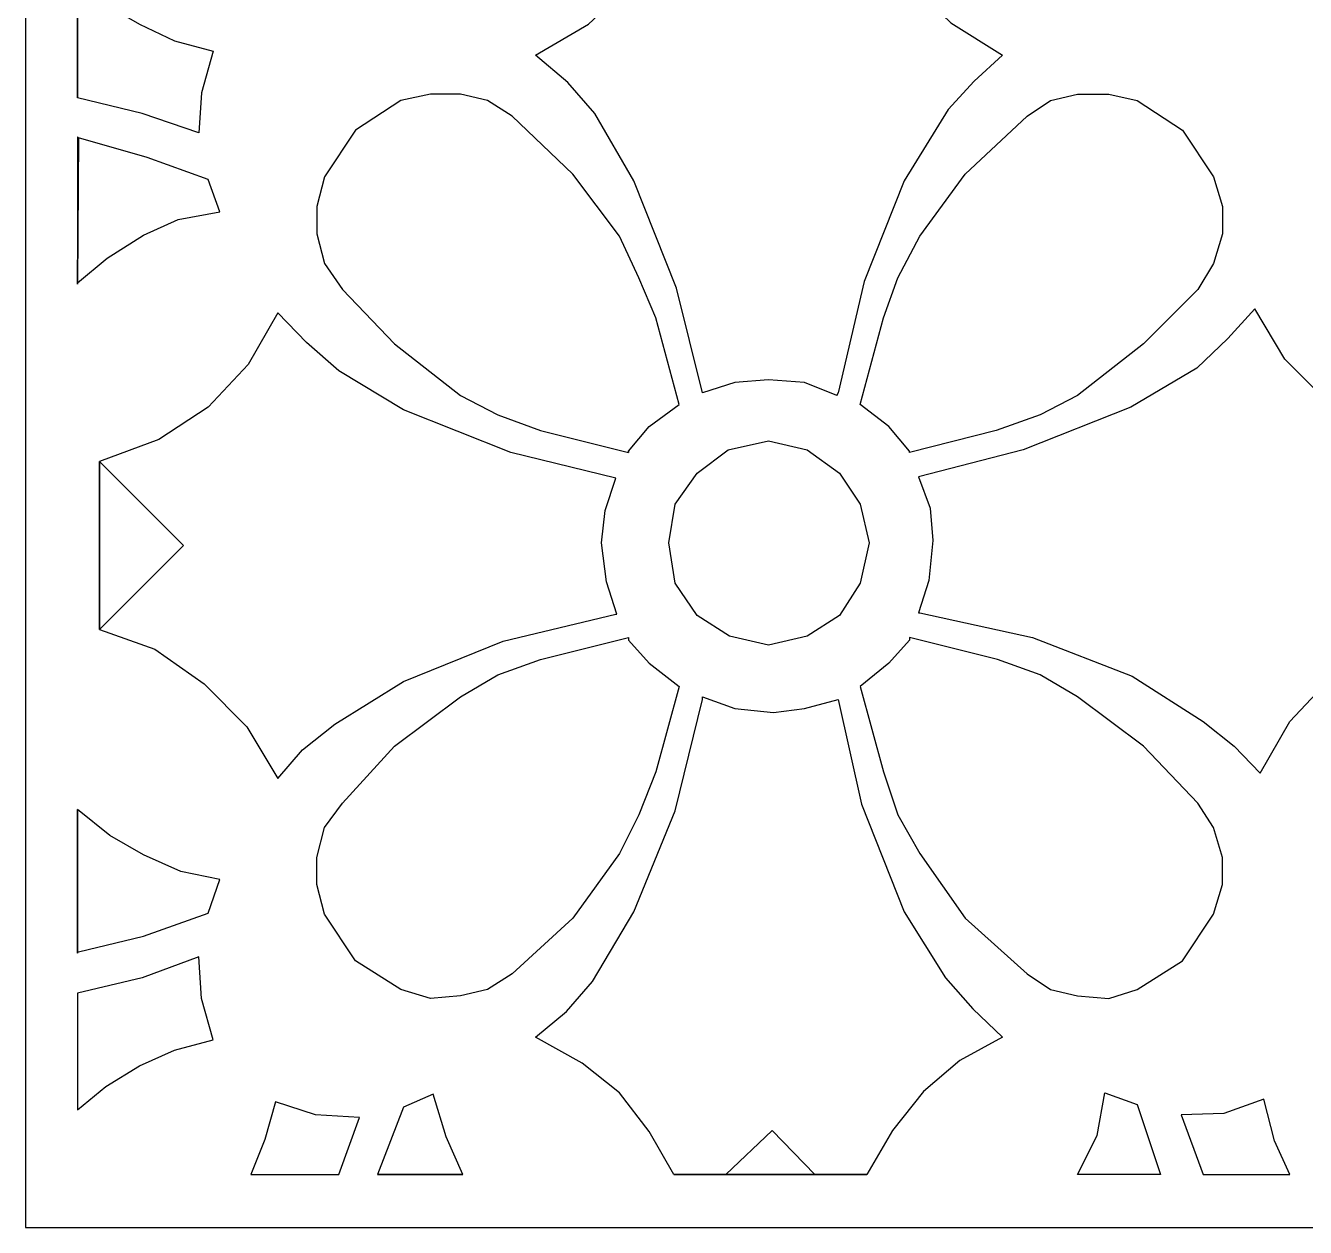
# Model space of a CAD drawing. Header units: centimetres. Extents: x 19.07 to 27, y -8.23 to -0.65.
# Drawn here: x 19.068 to 22.308, y -8.229 to -5.186 of the extents above; entities that cross this region are included whole.
import ezdxf

# ---------------------------------------------------------------- set-up
doc = ezdxf.new("R2010")
doc.units = ezdxf.units.CM
doc.header["$MEASUREMENT"] = 0
doc.layers.add('layer 1', color=7, linetype='Continuous')

msp = doc.modelspace()

# ---------------------------------------------------------------- linework, layer by layer
at = {"layer": 'layer 1', "color": 250, "lineweight": 30}
for points, knots in [([(26.99977, -8.22921), (26.99977, -8.22921), (19.06791, -8.22921), (19.06791, -8.22921), (19.06791, -8.22921), (19.06791, -8.22921), (19.06791, -0.65446), (19.06791, -0.65446), (19.06791, -0.65446), (19.06791, -0.65446), (26.99977, -0.65446), (26.99977, -0.65446), (26.99977, -0.65446), (26.99977, -0.65446), (26.99977, -8.22921), (26.99977, -8.22921)], [0, 0, 0, 0, 0.2, 0.2, 0.2, 0.2, 0.4, 0.4, 0.4, 0.4, 0.6, 0.6, 0.6, 0.6, 1, 1, 1, 1]), ([(21.12541, -6.11601), (21.12541, -6.11601), (21.19093, -5.83425), (21.19093, -5.83425), (21.19093, -5.83425), (21.19093, -5.83425), (21.2925, -5.5787), (21.2925, -5.5787), (21.2925, -5.5787), (21.2925, -5.5787), (21.40389, -5.3985), (21.40389, -5.3985), (21.40389, -5.3985), (21.40389, -5.3985), (21.46942, -5.32643), (21.46942, -5.32643), (21.46942, -5.32643), (21.46942, -5.32643), (21.54149, -5.2609), (21.54149, -5.2609), (21.54149, -5.2609), (21.54149, -5.2609), (21.41044, -5.17899), (21.41044, -5.17899), (21.41044, -5.17899), (21.41044, -5.17899), (21.30233, -5.07415), (21.30233, -5.07415), (21.30233, -5.07415), (21.30233, -5.07415), (21.22042, -4.94965), (21.22042, -4.94965), (21.22042, -4.94965), (21.22042, -4.94965), (21.16472, -4.80877), (21.16472, -4.80877), (21.16472, -4.80877), (21.16472, -4.80877), (20.95176, -5.02501), (20.95176, -5.02501), (20.95176, -5.02501), (20.95176, -5.02501), (20.74208, -4.80877), (20.74208, -4.80877), (20.74208, -4.80877), (20.74208, -4.80877), (20.68639, -4.95621), (20.68639, -4.95621), (20.68639, -4.95621), (20.68639, -4.95621), (20.6012, -5.08071), (20.6012, -5.08071), (20.6012, -5.08071), (20.6012, -5.08071), (20.49309, -5.18227), (20.49309, -5.18227), (20.49309, -5.18227), (20.49309, -5.18227), (20.35876, -5.2609), (20.35876, -5.2609), (20.35876, -5.2609), (20.35876, -5.2609), (20.44067, -5.3297), (20.44067, -5.3297), (20.44067, -5.3297), (20.44067, -5.3297), (20.50947, -5.40833), (20.50947, -5.40833), (20.50947, -5.40833), (20.50947, -5.40833), (20.60776, -5.5787), (20.60776, -5.5787), (20.60776, -5.5787), (20.60776, -5.5787), (20.71587, -5.85063), (20.71587, -5.85063), (20.71587, -5.85063), (20.71587, -5.85063), (20.7814, -6.11601), (20.7814, -6.11601), (20.7814, -6.11601), (20.7814, -6.11601), (20.8633, -6.0898), (20.8633, -6.0898), (20.8633, -6.0898), (20.8633, -6.0898), (20.94849, -6.08325), (20.94849, -6.08325), (20.94849, -6.08325), (20.94849, -6.08325), (21.04022, -6.0898), (21.04022, -6.0898), (21.04022, -6.0898), (21.04022, -6.0898), (21.12213, -6.12256), (21.12213, -6.12256), (21.12213, -6.12256), (21.12213, -6.12256), (21.12541, -6.11601), (21.12541, -6.11601)], [0, 0, 0, 0, 0.0384615, 0.0384615, 0.0384615, 0.0384615, 0.0769231, 0.0769231, 0.0769231, 0.0769231, 0.1153846, 0.1153846, 0.1153846, 0.1153846, 0.1538462, 0.1538462, 0.1538462, 0.1538462, 0.1923077, 0.1923077, 0.1923077, 0.1923077, 0.2307692, 0.2307692, 0.2307692, 0.2307692, 0.2692308, 0.2692308, 0.2692308, 0.2692308, 0.3076923, 0.3076923, 0.3076923, 0.3076923, 0.3461538, 0.3461538, 0.3461538, 0.3461538, 0.3846154, 0.3846154, 0.3846154, 0.3846154, 0.4230769, 0.4230769, 0.4230769, 0.4230769, 0.4615385, 0.4615385, 0.4615385, 0.4615385, 0.5, 0.5, 0.5, 0.5, 0.5384615, 0.5384615, 0.5384615, 0.5384615, 0.5769231, 0.5769231, 0.5769231, 0.5769231, 0.6153846, 0.6153846, 0.6153846, 0.6153846, 0.6538462, 0.6538462, 0.6538462, 0.6538462, 0.6923077, 0.6923077, 0.6923077, 0.6923077, 0.7307692, 0.7307692, 0.7307692, 0.7307692, 0.7692308, 0.7692308, 0.7692308, 0.7692308, 0.8076923, 0.8076923, 0.8076923, 0.8076923, 0.8461538, 0.8461538, 0.8461538, 0.8461538, 0.8846154, 0.8846154, 0.8846154, 0.8846154, 0.9230769, 0.9230769, 0.9230769, 0.9230769, 1, 1, 1, 1]), ([(19.19896, -5.07088), (19.19896, -5.07088), (19.19896, -5.36902), (19.19896, -5.36902), (19.19896, -5.36902), (19.19896, -5.36902), (19.19896, -5.07088), (19.19896, -5.07088)], [0, 0, 0, 0, 0.3333333, 0.3333333, 0.3333333, 0.3333333, 1, 1, 1, 1]), ([(19.19896, -5.36902), (19.19896, -5.36902), (19.36277, -5.40833), (19.36277, -5.40833), (19.36277, -5.40833), (19.36277, -5.40833), (19.50693, -5.45748), (19.50693, -5.45748), (19.50693, -5.45748), (19.50693, -5.45748), (19.51348, -5.35591), (19.51348, -5.35591), (19.51348, -5.35591), (19.51348, -5.35591), (19.54297, -5.25107), (19.54297, -5.25107), (19.54297, -5.25107), (19.54297, -5.25107), (19.44468, -5.22486), (19.44468, -5.22486), (19.44468, -5.22486), (19.44468, -5.22486), (19.35622, -5.18227), (19.35622, -5.18227), (19.35622, -5.18227), (19.35622, -5.18227), (19.27103, -5.13313), (19.27103, -5.13313), (19.27103, -5.13313), (19.27103, -5.13313), (19.19896, -5.07088), (19.19896, -5.07088), (19.19896, -5.07088), (19.19896, -5.07088), (19.19896, -5.36902), (19.19896, -5.36902)], [0, 0, 0, 0, 0.1, 0.1, 0.1, 0.1, 0.2, 0.2, 0.2, 0.2, 0.3, 0.3, 0.3, 0.3, 0.4, 0.4, 0.4, 0.4, 0.5, 0.5, 0.5, 0.5, 0.6, 0.6, 0.6, 0.6, 0.7, 0.7, 0.7, 0.7, 0.8, 0.8, 0.8, 0.8, 1, 1, 1, 1]), ([(20.59465, -6.26672), (20.59465, -6.26672), (20.37186, -6.21102), (20.37186, -6.21102), (20.37186, -6.21102), (20.37186, -6.21102), (20.26375, -6.17171), (20.26375, -6.17171), (20.26375, -6.17171), (20.26375, -6.17171), (20.16873, -6.12256), (20.16873, -6.12256), (20.16873, -6.12256), (20.16873, -6.12256), (20.00164, -5.99151), (20.00164, -5.99151), (20.00164, -5.99151), (20.00164, -5.99151), (19.87059, -5.85391), (19.87059, -5.85391), (19.87059, -5.85391), (19.87059, -5.85391), (19.82473, -5.78838), (19.82473, -5.78838), (19.82473, -5.78838), (19.82473, -5.78838), (19.80507, -5.71303), (19.80507, -5.71303), (19.80507, -5.71303), (19.80507, -5.71303), (19.80507, -5.64423), (19.80507, -5.64423), (19.80507, -5.64423), (19.80507, -5.64423), (19.82473, -5.56887), (19.82473, -5.56887), (19.82473, -5.56887), (19.82473, -5.56887), (19.90336, -5.45092), (19.90336, -5.45092), (19.90336, -5.45092), (19.90336, -5.45092), (20.01803, -5.37557), (20.01803, -5.37557), (20.01803, -5.37557), (20.01803, -5.37557), (20.09338, -5.35919), (20.09338, -5.35919), (20.09338, -5.35919), (20.09338, -5.35919), (20.16873, -5.35919), (20.16873, -5.35919), (20.16873, -5.35919), (20.16873, -5.35919), (20.23754, -5.37557), (20.23754, -5.37557), (20.23754, -5.37557), (20.23754, -5.37557), (20.29979, -5.41489), (20.29979, -5.41489), (20.29979, -5.41489), (20.29979, -5.41489), (20.45377, -5.56232), (20.45377, -5.56232), (20.45377, -5.56232), (20.45377, -5.56232), (20.57172, -5.71958), (20.57172, -5.71958), (20.57172, -5.71958), (20.57172, -5.71958), (20.62086, -5.82442), (20.62086, -5.82442), (20.62086, -5.82442), (20.62086, -5.82442), (20.66345, -5.92599), (20.66345, -5.92599), (20.66345, -5.92599), (20.66345, -5.92599), (20.72242, -6.1455), (20.72242, -6.1455), (20.72242, -6.1455), (20.72242, -6.1455), (20.64707, -6.20119), (20.64707, -6.20119), (20.64707, -6.20119), (20.64707, -6.20119), (20.59465, -6.26344), (20.59465, -6.26344), (20.59465, -6.26344), (20.59465, -6.26344), (20.59465, -6.26672), (20.59465, -6.26672)], [0, 0, 0, 0, 0.0416667, 0.0416667, 0.0416667, 0.0416667, 0.0833333, 0.0833333, 0.0833333, 0.0833333, 0.125, 0.125, 0.125, 0.125, 0.1666667, 0.1666667, 0.1666667, 0.1666667, 0.2083333, 0.2083333, 0.2083333, 0.2083333, 0.25, 0.25, 0.25, 0.25, 0.2916667, 0.2916667, 0.2916667, 0.2916667, 0.3333333, 0.3333333, 0.3333333, 0.3333333, 0.375, 0.375, 0.375, 0.375, 0.4166667, 0.4166667, 0.4166667, 0.4166667, 0.4583333, 0.4583333, 0.4583333, 0.4583333, 0.5, 0.5, 0.5, 0.5, 0.5416667, 0.5416667, 0.5416667, 0.5416667, 0.5833333, 0.5833333, 0.5833333, 0.5833333, 0.625, 0.625, 0.625, 0.625, 0.6666667, 0.6666667, 0.6666667, 0.6666667, 0.7083333, 0.7083333, 0.7083333, 0.7083333, 0.75, 0.75, 0.75, 0.75, 0.7916667, 0.7916667, 0.7916667, 0.7916667, 0.8333333, 0.8333333, 0.8333333, 0.8333333, 0.875, 0.875, 0.875, 0.875, 0.9166667, 0.9166667, 0.9166667, 0.9166667, 1, 1, 1, 1]), ([(21.3056, -6.26672), (21.3056, -6.26672), (21.52511, -6.21102), (21.52511, -6.21102), (21.52511, -6.21102), (21.52511, -6.21102), (21.63651, -6.17171), (21.63651, -6.17171), (21.63651, -6.17171), (21.63651, -6.17171), (21.73152, -6.12256), (21.73152, -6.12256), (21.73152, -6.12256), (21.73152, -6.12256), (21.89861, -5.99151), (21.89861, -5.99151), (21.89861, -5.99151), (21.89861, -5.99151), (22.03621, -5.85391), (22.03621, -5.85391), (22.03621, -5.85391), (22.03621, -5.85391), (22.07553, -5.78838), (22.07553, -5.78838), (22.07553, -5.78838), (22.07553, -5.78838), (22.09846, -5.71303), (22.09846, -5.71303), (22.09846, -5.71303), (22.09846, -5.71303), (22.09846, -5.64423), (22.09846, -5.64423), (22.09846, -5.64423), (22.09846, -5.64423), (22.07553, -5.56887), (22.07553, -5.56887), (22.07553, -5.56887), (22.07553, -5.56887), (21.9969, -5.45092), (21.9969, -5.45092), (21.9969, -5.45092), (21.9969, -5.45092), (21.88223, -5.37557), (21.88223, -5.37557), (21.88223, -5.37557), (21.88223, -5.37557), (21.81015, -5.35919), (21.81015, -5.35919), (21.81015, -5.35919), (21.81015, -5.35919), (21.73152, -5.35919), (21.73152, -5.35919), (21.73152, -5.35919), (21.73152, -5.35919), (21.66272, -5.37557), (21.66272, -5.37557), (21.66272, -5.37557), (21.66272, -5.37557), (21.60374, -5.41489), (21.60374, -5.41489), (21.60374, -5.41489), (21.60374, -5.41489), (21.44648, -5.56232), (21.44648, -5.56232), (21.44648, -5.56232), (21.44648, -5.56232), (21.33181, -5.71958), (21.33181, -5.71958), (21.33181, -5.71958), (21.33181, -5.71958), (21.27612, -5.82442), (21.27612, -5.82442), (21.27612, -5.82442), (21.27612, -5.82442), (21.24008, -5.92599), (21.24008, -5.92599), (21.24008, -5.92599), (21.24008, -5.92599), (21.1811, -6.1455), (21.1811, -6.1455), (21.1811, -6.1455), (21.1811, -6.1455), (21.25318, -6.20119), (21.25318, -6.20119), (21.25318, -6.20119), (21.25318, -6.20119), (21.3056, -6.26344), (21.3056, -6.26344), (21.3056, -6.26344), (21.3056, -6.26344), (21.3056, -6.26672), (21.3056, -6.26672)], [0, 0, 0, 0, 0.0416667, 0.0416667, 0.0416667, 0.0416667, 0.0833333, 0.0833333, 0.0833333, 0.0833333, 0.125, 0.125, 0.125, 0.125, 0.1666667, 0.1666667, 0.1666667, 0.1666667, 0.2083333, 0.2083333, 0.2083333, 0.2083333, 0.25, 0.25, 0.25, 0.25, 0.2916667, 0.2916667, 0.2916667, 0.2916667, 0.3333333, 0.3333333, 0.3333333, 0.3333333, 0.375, 0.375, 0.375, 0.375, 0.4166667, 0.4166667, 0.4166667, 0.4166667, 0.4583333, 0.4583333, 0.4583333, 0.4583333, 0.5, 0.5, 0.5, 0.5, 0.5416667, 0.5416667, 0.5416667, 0.5416667, 0.5833333, 0.5833333, 0.5833333, 0.5833333, 0.625, 0.625, 0.625, 0.625, 0.6666667, 0.6666667, 0.6666667, 0.6666667, 0.7083333, 0.7083333, 0.7083333, 0.7083333, 0.75, 0.75, 0.75, 0.75, 0.7916667, 0.7916667, 0.7916667, 0.7916667, 0.8333333, 0.8333333, 0.8333333, 0.8333333, 0.875, 0.875, 0.875, 0.875, 0.9166667, 0.9166667, 0.9166667, 0.9166667, 1, 1, 1, 1]), ([(19.19896, -5.8408), (19.19896, -5.8408), (19.19896, -5.46731), (19.19896, -5.46731), (19.19896, -5.46731), (19.19896, -5.46731), (19.20223, -5.47058), (19.20223, -5.47058), (19.20223, -5.47058), (19.20223, -5.47058), (19.19896, -5.8408), (19.19896, -5.8408)], [0, 0, 0, 0, 0.25, 0.25, 0.25, 0.25, 0.5, 0.5, 0.5, 0.5, 1, 1, 1, 1]), ([(19.20223, -5.47058), (19.20223, -5.47058), (19.37588, -5.51973), (19.37588, -5.51973), (19.37588, -5.51973), (19.37588, -5.51973), (19.52986, -5.57542), (19.52986, -5.57542), (19.52986, -5.57542), (19.52986, -5.57542), (19.55935, -5.65733), (19.55935, -5.65733), (19.55935, -5.65733), (19.55935, -5.65733), (19.45451, -5.67699), (19.45451, -5.67699), (19.45451, -5.67699), (19.45451, -5.67699), (19.36605, -5.7163), (19.36605, -5.7163), (19.36605, -5.7163), (19.36605, -5.7163), (19.27431, -5.77528), (19.27431, -5.77528), (19.27431, -5.77528), (19.27431, -5.77528), (19.19896, -5.83753), (19.19896, -5.83753), (19.19896, -5.83753), (19.19896, -5.83753), (19.20223, -5.47058), (19.20223, -5.47058)], [0, 0, 0, 0, 0.1111111, 0.1111111, 0.1111111, 0.1111111, 0.2222222, 0.2222222, 0.2222222, 0.2222222, 0.3333333, 0.3333333, 0.3333333, 0.3333333, 0.4444444, 0.4444444, 0.4444444, 0.4444444, 0.5555556, 0.5555556, 0.5555556, 0.5555556, 0.6666667, 0.6666667, 0.6666667, 0.6666667, 0.7777778, 0.7777778, 0.7777778, 0.7777778, 1, 1, 1, 1]), ([(19.19896, -5.83753), (19.19896, -5.83753), (19.19896, -5.83753), (19.19896, -5.83753), (19.19896, -5.83753), (19.19896, -5.83753), (19.19896, -5.8408), (19.19896, -5.8408), (19.19896, -5.8408), (19.19896, -5.8408), (19.19896, -5.83753), (19.19896, -5.83753)], [0, 0, 0, 0, 0.25, 0.25, 0.25, 0.25, 0.5, 0.5, 0.5, 0.5, 1, 1, 1, 1]), ([(19.25465, -6.28965), (19.25465, -6.28965), (19.40536, -6.23396), (19.40536, -6.23396), (19.40536, -6.23396), (19.40536, -6.23396), (19.52986, -6.15205), (19.52986, -6.15205), (19.52986, -6.15205), (19.52986, -6.15205), (19.63142, -6.04393), (19.63142, -6.04393), (19.63142, -6.04393), (19.63142, -6.04393), (19.70678, -5.91288), (19.70678, -5.91288), (19.70678, -5.91288), (19.70678, -5.91288), (19.77886, -5.98823), (19.77886, -5.98823), (19.77886, -5.98823), (19.77886, -5.98823), (19.86076, -6.06031), (19.86076, -6.06031), (19.86076, -6.06031), (19.86076, -6.06031), (20.02458, -6.1586), (20.02458, -6.1586), (20.02458, -6.1586), (20.02458, -6.1586), (20.29651, -6.26672), (20.29651, -6.26672), (20.29651, -6.26672), (20.29651, -6.26672), (20.56189, -6.33224), (20.56189, -6.33224), (20.56189, -6.33224), (20.56189, -6.33224), (20.53568, -6.41415), (20.53568, -6.41415), (20.53568, -6.41415), (20.53568, -6.41415), (20.52585, -6.49606), (20.52585, -6.49606), (20.52585, -6.49606), (20.52585, -6.49606), (20.53895, -6.59435), (20.53895, -6.59435), (20.53895, -6.59435), (20.53895, -6.59435), (20.56516, -6.67625), (20.56516, -6.67625), (20.56516, -6.67625), (20.56516, -6.67625), (20.56189, -6.67625), (20.56189, -6.67625), (20.56189, -6.67625), (20.56189, -6.67625), (20.27685, -6.74505), (20.27685, -6.74505), (20.27685, -6.74505), (20.27685, -6.74505), (20.02458, -6.84662), (20.02458, -6.84662), (20.02458, -6.84662), (20.02458, -6.84662), (19.85094, -6.95474), (19.85094, -6.95474), (19.85094, -6.95474), (19.85094, -6.95474), (19.76903, -7.02026), (19.76903, -7.02026), (19.76903, -7.02026), (19.76903, -7.02026), (19.70678, -7.09234), (19.70678, -7.09234), (19.70678, -7.09234), (19.70678, -7.09234), (19.62815, -6.96129), (19.62815, -6.96129), (19.62815, -6.96129), (19.62815, -6.96129), (19.52003, -6.85317), (19.52003, -6.85317), (19.52003, -6.85317), (19.52003, -6.85317), (19.39553, -6.76471), (19.39553, -6.76471), (19.39553, -6.76471), (19.39553, -6.76471), (19.25465, -6.71557), (19.25465, -6.71557), (19.25465, -6.71557), (19.25465, -6.71557), (19.25465, -6.28965), (19.25465, -6.28965)], [0, 0, 0, 0, 0.04, 0.04, 0.04, 0.04, 0.08, 0.08, 0.08, 0.08, 0.12, 0.12, 0.12, 0.12, 0.16, 0.16, 0.16, 0.16, 0.2, 0.2, 0.2, 0.2, 0.24, 0.24, 0.24, 0.24, 0.28, 0.28, 0.28, 0.28, 0.32, 0.32, 0.32, 0.32, 0.36, 0.36, 0.36, 0.36, 0.4, 0.4, 0.4, 0.4, 0.44, 0.44, 0.44, 0.44, 0.48, 0.48, 0.48, 0.48, 0.52, 0.52, 0.52, 0.52, 0.56, 0.56, 0.56, 0.56, 0.6, 0.6, 0.6, 0.6, 0.64, 0.64, 0.64, 0.64, 0.68, 0.68, 0.68, 0.68, 0.72, 0.72, 0.72, 0.72, 0.76, 0.76, 0.76, 0.76, 0.8, 0.8, 0.8, 0.8, 0.84, 0.84, 0.84, 0.84, 0.88, 0.88, 0.88, 0.88, 0.92, 0.92, 0.92, 0.92, 1, 1, 1, 1]), ([(22.63905, -6.70246), (22.63905, -6.70246), (22.49817, -6.75488), (22.49817, -6.75488), (22.49817, -6.75488), (22.49817, -6.75488), (22.37694, -6.83351), (22.37694, -6.83351), (22.37694, -6.83351), (22.37694, -6.83351), (22.26883, -6.94818), (22.26883, -6.94818), (22.26883, -6.94818), (22.26883, -6.94818), (22.19347, -7.07923), (22.19347, -7.07923), (22.19347, -7.07923), (22.19347, -7.07923), (22.12795, -7.01043), (22.12795, -7.01043), (22.12795, -7.01043), (22.12795, -7.01043), (22.04932, -6.94818), (22.04932, -6.94818), (22.04932, -6.94818), (22.04932, -6.94818), (21.86912, -6.83351), (21.86912, -6.83351), (21.86912, -6.83351), (21.86912, -6.83351), (21.61685, -6.73523), (21.61685, -6.73523), (21.61685, -6.73523), (21.61685, -6.73523), (21.33181, -6.67298), (21.33181, -6.67298), (21.33181, -6.67298), (21.33181, -6.67298), (21.32854, -6.67298), (21.32854, -6.67298), (21.32854, -6.67298), (21.32854, -6.67298), (21.35475, -6.59107), (21.35475, -6.59107), (21.35475, -6.59107), (21.35475, -6.59107), (21.36458, -6.4895), (21.36458, -6.4895), (21.36458, -6.4895), (21.36458, -6.4895), (21.35802, -6.4076), (21.35802, -6.4076), (21.35802, -6.4076), (21.35802, -6.4076), (21.32854, -6.32897), (21.32854, -6.32897), (21.32854, -6.32897), (21.32854, -6.32897), (21.59391, -6.26017), (21.59391, -6.26017), (21.59391, -6.26017), (21.59391, -6.26017), (21.86585, -6.15205), (21.86585, -6.15205), (21.86585, -6.15205), (21.86585, -6.15205), (22.03294, -6.05376), (22.03294, -6.05376), (22.03294, -6.05376), (22.03294, -6.05376), (22.11157, -5.97841), (22.11157, -5.97841), (22.11157, -5.97841), (22.11157, -5.97841), (22.18037, -5.90305), (22.18037, -5.90305), (22.18037, -5.90305), (22.18037, -5.90305), (22.25572, -6.03083), (22.25572, -6.03083), (22.25572, -6.03083), (22.25572, -6.03083), (22.36384, -6.13894), (22.36384, -6.13894), (22.36384, -6.13894), (22.36384, -6.13894), (22.48506, -6.22085), (22.48506, -6.22085), (22.48506, -6.22085), (22.48506, -6.22085), (22.63577, -6.26999), (22.63577, -6.26999), (22.63577, -6.26999), (22.63577, -6.26999), (22.63905, -6.70246), (22.63905, -6.70246), (22.63905, -6.70246), (22.63905, -6.70246), (22.42281, -6.48623), (22.42281, -6.48623), (22.42281, -6.48623), (22.42281, -6.48623), (22.63577, -6.26999), (22.63577, -6.26999), (22.63577, -6.26999), (22.63577, -6.26999), (22.63905, -6.70246), (22.63905, -6.70246)], [0, 0, 0, 0, 0.0357143, 0.0357143, 0.0357143, 0.0357143, 0.0714286, 0.0714286, 0.0714286, 0.0714286, 0.1071429, 0.1071429, 0.1071429, 0.1071429, 0.1428571, 0.1428571, 0.1428571, 0.1428571, 0.1785714, 0.1785714, 0.1785714, 0.1785714, 0.2142857, 0.2142857, 0.2142857, 0.2142857, 0.25, 0.25, 0.25, 0.25, 0.2857143, 0.2857143, 0.2857143, 0.2857143, 0.3214286, 0.3214286, 0.3214286, 0.3214286, 0.3571429, 0.3571429, 0.3571429, 0.3571429, 0.3928571, 0.3928571, 0.3928571, 0.3928571, 0.4285714, 0.4285714, 0.4285714, 0.4285714, 0.4642857, 0.4642857, 0.4642857, 0.4642857, 0.5, 0.5, 0.5, 0.5, 0.5357143, 0.5357143, 0.5357143, 0.5357143, 0.5714286, 0.5714286, 0.5714286, 0.5714286, 0.6071429, 0.6071429, 0.6071429, 0.6071429, 0.6428571, 0.6428571, 0.6428571, 0.6428571, 0.6785714, 0.6785714, 0.6785714, 0.6785714, 0.7142857, 0.7142857, 0.7142857, 0.7142857, 0.75, 0.75, 0.75, 0.75, 0.7857143, 0.7857143, 0.7857143, 0.7857143, 0.8214286, 0.8214286, 0.8214286, 0.8214286, 0.8571429, 0.8571429, 0.8571429, 0.8571429, 0.8928571, 0.8928571, 0.8928571, 0.8928571, 0.9285714, 0.9285714, 0.9285714, 0.9285714, 1, 1, 1, 1]), ([(21.12213, -6.12256), (21.12213, -6.12256), (21.12541, -6.11601), (21.12541, -6.11601), (21.12541, -6.11601), (21.12541, -6.11601), (21.12213, -6.12256), (21.12213, -6.12256)], [0, 0, 0, 0, 0.3333333, 0.3333333, 0.3333333, 0.3333333, 1, 1, 1, 1]), ([(20.94849, -6.23723), (20.94849, -6.23723), (20.84692, -6.26017), (20.84692, -6.26017), (20.84692, -6.26017), (20.84692, -6.26017), (20.76829, -6.31914), (20.76829, -6.31914), (20.76829, -6.31914), (20.76829, -6.31914), (20.7126, -6.39777), (20.7126, -6.39777), (20.7126, -6.39777), (20.7126, -6.39777), (20.69621, -6.49606), (20.69621, -6.49606), (20.69621, -6.49606), (20.69621, -6.49606), (20.7126, -6.59762), (20.7126, -6.59762), (20.7126, -6.59762), (20.7126, -6.59762), (20.76829, -6.67953), (20.76829, -6.67953), (20.76829, -6.67953), (20.76829, -6.67953), (20.8502, -6.73195), (20.8502, -6.73195), (20.8502, -6.73195), (20.8502, -6.73195), (20.94849, -6.75488), (20.94849, -6.75488), (20.94849, -6.75488), (20.94849, -6.75488), (21.04678, -6.73195), (21.04678, -6.73195), (21.04678, -6.73195), (21.04678, -6.73195), (21.12868, -6.67953), (21.12868, -6.67953), (21.12868, -6.67953), (21.12868, -6.67953), (21.1811, -6.59762), (21.1811, -6.59762), (21.1811, -6.59762), (21.1811, -6.59762), (21.20404, -6.49606), (21.20404, -6.49606), (21.20404, -6.49606), (21.20404, -6.49606), (21.1811, -6.39777), (21.1811, -6.39777), (21.1811, -6.39777), (21.1811, -6.39777), (21.12868, -6.31914), (21.12868, -6.31914), (21.12868, -6.31914), (21.12868, -6.31914), (21.04678, -6.26017), (21.04678, -6.26017), (21.04678, -6.26017), (21.04678, -6.26017), (20.94849, -6.23723), (20.94849, -6.23723)], [0, 0, 0, 0, 0.0588235, 0.0588235, 0.0588235, 0.0588235, 0.1176471, 0.1176471, 0.1176471, 0.1176471, 0.1764706, 0.1764706, 0.1764706, 0.1764706, 0.2352941, 0.2352941, 0.2352941, 0.2352941, 0.2941176, 0.2941176, 0.2941176, 0.2941176, 0.3529412, 0.3529412, 0.3529412, 0.3529412, 0.4117647, 0.4117647, 0.4117647, 0.4117647, 0.4705882, 0.4705882, 0.4705882, 0.4705882, 0.5294118, 0.5294118, 0.5294118, 0.5294118, 0.5882353, 0.5882353, 0.5882353, 0.5882353, 0.6470588, 0.6470588, 0.6470588, 0.6470588, 0.7058824, 0.7058824, 0.7058824, 0.7058824, 0.7647059, 0.7647059, 0.7647059, 0.7647059, 0.8235294, 0.8235294, 0.8235294, 0.8235294, 0.8823529, 0.8823529, 0.8823529, 0.8823529, 1, 1, 1, 1]), ([(20.59465, -6.26344), (20.59465, -6.26344), (20.59465, -6.26672), (20.59465, -6.26672), (20.59465, -6.26672), (20.59465, -6.26672), (20.59465, -6.26344), (20.59465, -6.26344)], [0, 0, 0, 0, 0.3333333, 0.3333333, 0.3333333, 0.3333333, 1, 1, 1, 1]), ([(19.25465, -6.71557), (19.25465, -6.71557), (19.46761, -6.50261), (19.46761, -6.50261), (19.46761, -6.50261), (19.46761, -6.50261), (19.25465, -6.28965), (19.25465, -6.28965), (19.25465, -6.28965), (19.25465, -6.28965), (19.25465, -6.71557), (19.25465, -6.71557)], [0, 0, 0, 0, 0.25, 0.25, 0.25, 0.25, 0.5, 0.5, 0.5, 0.5, 1, 1, 1, 1]), ([(20.59465, -6.73523), (20.59465, -6.73523), (20.37186, -6.79092), (20.37186, -6.79092), (20.37186, -6.79092), (20.37186, -6.79092), (20.26375, -6.83024), (20.26375, -6.83024), (20.26375, -6.83024), (20.26375, -6.83024), (20.16873, -6.88593), (20.16873, -6.88593), (20.16873, -6.88593), (20.16873, -6.88593), (20.00164, -7.01043), (20.00164, -7.01043), (20.00164, -7.01043), (20.00164, -7.01043), (19.87059, -7.15459), (19.87059, -7.15459), (19.87059, -7.15459), (19.87059, -7.15459), (19.82473, -7.21684), (19.82473, -7.21684), (19.82473, -7.21684), (19.82473, -7.21684), (19.80507, -7.29219), (19.80507, -7.29219), (19.80507, -7.29219), (19.80507, -7.29219), (19.80507, -7.36099), (19.80507, -7.36099), (19.80507, -7.36099), (19.80507, -7.36099), (19.82473, -7.43635), (19.82473, -7.43635), (19.82473, -7.43635), (19.82473, -7.43635), (19.90336, -7.55429), (19.90336, -7.55429), (19.90336, -7.55429), (19.90336, -7.55429), (20.01803, -7.62637), (20.01803, -7.62637), (20.01803, -7.62637), (20.01803, -7.62637), (20.09338, -7.64931), (20.09338, -7.64931), (20.09338, -7.64931), (20.09338, -7.64931), (20.16873, -7.64275), (20.16873, -7.64275), (20.16873, -7.64275), (20.16873, -7.64275), (20.23754, -7.62637), (20.23754, -7.62637), (20.23754, -7.62637), (20.23754, -7.62637), (20.29979, -7.58706), (20.29979, -7.58706), (20.29979, -7.58706), (20.29979, -7.58706), (20.45377, -7.44618), (20.45377, -7.44618), (20.45377, -7.44618), (20.45377, -7.44618), (20.57172, -7.28236), (20.57172, -7.28236), (20.57172, -7.28236), (20.57172, -7.28236), (20.62086, -7.18408), (20.62086, -7.18408), (20.62086, -7.18408), (20.62086, -7.18408), (20.66345, -7.07596), (20.66345, -7.07596), (20.66345, -7.07596), (20.66345, -7.07596), (20.72242, -6.85972), (20.72242, -6.85972), (20.72242, -6.85972), (20.72242, -6.85972), (20.64707, -6.80075), (20.64707, -6.80075), (20.64707, -6.80075), (20.64707, -6.80075), (20.59465, -6.74178), (20.59465, -6.74178), (20.59465, -6.74178), (20.59465, -6.74178), (20.59465, -6.73523), (20.59465, -6.73523)], [0, 0, 0, 0, 0.0416667, 0.0416667, 0.0416667, 0.0416667, 0.0833333, 0.0833333, 0.0833333, 0.0833333, 0.125, 0.125, 0.125, 0.125, 0.1666667, 0.1666667, 0.1666667, 0.1666667, 0.2083333, 0.2083333, 0.2083333, 0.2083333, 0.25, 0.25, 0.25, 0.25, 0.2916667, 0.2916667, 0.2916667, 0.2916667, 0.3333333, 0.3333333, 0.3333333, 0.3333333, 0.375, 0.375, 0.375, 0.375, 0.4166667, 0.4166667, 0.4166667, 0.4166667, 0.4583333, 0.4583333, 0.4583333, 0.4583333, 0.5, 0.5, 0.5, 0.5, 0.5416667, 0.5416667, 0.5416667, 0.5416667, 0.5833333, 0.5833333, 0.5833333, 0.5833333, 0.625, 0.625, 0.625, 0.625, 0.6666667, 0.6666667, 0.6666667, 0.6666667, 0.7083333, 0.7083333, 0.7083333, 0.7083333, 0.75, 0.75, 0.75, 0.75, 0.7916667, 0.7916667, 0.7916667, 0.7916667, 0.8333333, 0.8333333, 0.8333333, 0.8333333, 0.875, 0.875, 0.875, 0.875, 0.9166667, 0.9166667, 0.9166667, 0.9166667, 1, 1, 1, 1]), ([(21.3056, -6.73523), (21.3056, -6.73523), (21.52839, -6.79092), (21.52839, -6.79092), (21.52839, -6.79092), (21.52839, -6.79092), (21.63651, -6.83024), (21.63651, -6.83024), (21.63651, -6.83024), (21.63651, -6.83024), (21.73152, -6.88593), (21.73152, -6.88593), (21.73152, -6.88593), (21.73152, -6.88593), (21.89861, -7.01043), (21.89861, -7.01043), (21.89861, -7.01043), (21.89861, -7.01043), (22.03621, -7.15459), (22.03621, -7.15459), (22.03621, -7.15459), (22.03621, -7.15459), (22.07553, -7.21684), (22.07553, -7.21684), (22.07553, -7.21684), (22.07553, -7.21684), (22.09846, -7.29219), (22.09846, -7.29219), (22.09846, -7.29219), (22.09846, -7.29219), (22.09846, -7.36099), (22.09846, -7.36099), (22.09846, -7.36099), (22.09846, -7.36099), (22.07553, -7.43635), (22.07553, -7.43635), (22.07553, -7.43635), (22.07553, -7.43635), (21.9969, -7.55429), (21.9969, -7.55429), (21.9969, -7.55429), (21.9969, -7.55429), (21.88223, -7.62637), (21.88223, -7.62637), (21.88223, -7.62637), (21.88223, -7.62637), (21.81015, -7.64931), (21.81015, -7.64931), (21.81015, -7.64931), (21.81015, -7.64931), (21.73152, -7.64275), (21.73152, -7.64275), (21.73152, -7.64275), (21.73152, -7.64275), (21.66272, -7.62637), (21.66272, -7.62637), (21.66272, -7.62637), (21.66272, -7.62637), (21.60374, -7.58706), (21.60374, -7.58706), (21.60374, -7.58706), (21.60374, -7.58706), (21.44648, -7.44618), (21.44648, -7.44618), (21.44648, -7.44618), (21.44648, -7.44618), (21.33181, -7.28236), (21.33181, -7.28236), (21.33181, -7.28236), (21.33181, -7.28236), (21.27612, -7.18408), (21.27612, -7.18408), (21.27612, -7.18408), (21.27612, -7.18408), (21.24008, -7.07596), (21.24008, -7.07596), (21.24008, -7.07596), (21.24008, -7.07596), (21.1811, -6.85972), (21.1811, -6.85972), (21.1811, -6.85972), (21.1811, -6.85972), (21.25318, -6.80075), (21.25318, -6.80075), (21.25318, -6.80075), (21.25318, -6.80075), (21.3056, -6.74178), (21.3056, -6.74178), (21.3056, -6.74178), (21.3056, -6.74178), (21.3056, -6.73523), (21.3056, -6.73523)], [0, 0, 0, 0, 0.0416667, 0.0416667, 0.0416667, 0.0416667, 0.0833333, 0.0833333, 0.0833333, 0.0833333, 0.125, 0.125, 0.125, 0.125, 0.1666667, 0.1666667, 0.1666667, 0.1666667, 0.2083333, 0.2083333, 0.2083333, 0.2083333, 0.25, 0.25, 0.25, 0.25, 0.2916667, 0.2916667, 0.2916667, 0.2916667, 0.3333333, 0.3333333, 0.3333333, 0.3333333, 0.375, 0.375, 0.375, 0.375, 0.4166667, 0.4166667, 0.4166667, 0.4166667, 0.4583333, 0.4583333, 0.4583333, 0.4583333, 0.5, 0.5, 0.5, 0.5, 0.5416667, 0.5416667, 0.5416667, 0.5416667, 0.5833333, 0.5833333, 0.5833333, 0.5833333, 0.625, 0.625, 0.625, 0.625, 0.6666667, 0.6666667, 0.6666667, 0.6666667, 0.7083333, 0.7083333, 0.7083333, 0.7083333, 0.75, 0.75, 0.75, 0.75, 0.7916667, 0.7916667, 0.7916667, 0.7916667, 0.8333333, 0.8333333, 0.8333333, 0.8333333, 0.875, 0.875, 0.875, 0.875, 0.9166667, 0.9166667, 0.9166667, 0.9166667, 1, 1, 1, 1]), ([(21.19749, -8.09488), (21.19749, -8.09488), (21.26301, -7.98349), (21.26301, -7.98349), (21.26301, -7.98349), (21.26301, -7.98349), (21.34164, -7.8852), (21.34164, -7.8852), (21.34164, -7.8852), (21.34164, -7.8852), (21.43338, -7.80657), (21.43338, -7.80657), (21.43338, -7.80657), (21.43338, -7.80657), (21.54149, -7.74759), (21.54149, -7.74759), (21.54149, -7.74759), (21.54149, -7.74759), (21.46614, -7.67552), (21.46614, -7.67552), (21.46614, -7.67552), (21.46614, -7.67552), (21.39734, -7.59689), (21.39734, -7.59689), (21.39734, -7.59689), (21.39734, -7.59689), (21.2925, -7.4298), (21.2925, -7.4298), (21.2925, -7.4298), (21.2925, -7.4298), (21.18438, -7.15786), (21.18438, -7.15786), (21.18438, -7.15786), (21.18438, -7.15786), (21.12541, -6.89249), (21.12541, -6.89249), (21.12541, -6.89249), (21.12541, -6.89249), (21.04022, -6.91542), (21.04022, -6.91542), (21.04022, -6.91542), (21.04022, -6.91542), (20.96159, -6.92525), (20.96159, -6.92525), (20.96159, -6.92525), (20.96159, -6.92525), (20.8633, -6.91542), (20.8633, -6.91542), (20.8633, -6.91542), (20.8633, -6.91542), (20.7814, -6.88593), (20.7814, -6.88593), (20.7814, -6.88593), (20.7814, -6.88593), (20.7814, -6.89249), (20.7814, -6.89249), (20.7814, -6.89249), (20.7814, -6.89249), (20.7126, -7.17425), (20.7126, -7.17425), (20.7126, -7.17425), (20.7126, -7.17425), (20.60776, -7.4298), (20.60776, -7.4298), (20.60776, -7.4298), (20.60776, -7.4298), (20.50291, -7.60671), (20.50291, -7.60671), (20.50291, -7.60671), (20.50291, -7.60671), (20.43739, -7.68207), (20.43739, -7.68207), (20.43739, -7.68207), (20.43739, -7.68207), (20.35876, -7.74759), (20.35876, -7.74759), (20.35876, -7.74759), (20.35876, -7.74759), (20.4767, -7.81312), (20.4767, -7.81312), (20.4767, -7.81312), (20.4767, -7.81312), (20.57172, -7.88847), (20.57172, -7.88847), (20.57172, -7.88847), (20.57172, -7.88847), (20.64707, -7.98676), (20.64707, -7.98676), (20.64707, -7.98676), (20.64707, -7.98676), (20.70932, -8.09488), (20.70932, -8.09488), (20.70932, -8.09488), (20.70932, -8.09488), (21.19749, -8.09488), (21.19749, -8.09488)], [0, 0, 0, 0, 0.04, 0.04, 0.04, 0.04, 0.08, 0.08, 0.08, 0.08, 0.12, 0.12, 0.12, 0.12, 0.16, 0.16, 0.16, 0.16, 0.2, 0.2, 0.2, 0.2, 0.24, 0.24, 0.24, 0.24, 0.28, 0.28, 0.28, 0.28, 0.32, 0.32, 0.32, 0.32, 0.36, 0.36, 0.36, 0.36, 0.4, 0.4, 0.4, 0.4, 0.44, 0.44, 0.44, 0.44, 0.48, 0.48, 0.48, 0.48, 0.52, 0.52, 0.52, 0.52, 0.56, 0.56, 0.56, 0.56, 0.6, 0.6, 0.6, 0.6, 0.64, 0.64, 0.64, 0.64, 0.68, 0.68, 0.68, 0.68, 0.72, 0.72, 0.72, 0.72, 0.76, 0.76, 0.76, 0.76, 0.8, 0.8, 0.8, 0.8, 0.84, 0.84, 0.84, 0.84, 0.88, 0.88, 0.88, 0.88, 0.92, 0.92, 0.92, 0.92, 1, 1, 1, 1]), ([(19.19896, -7.53464), (19.19896, -7.53464), (19.19896, -7.17097), (19.19896, -7.17097), (19.19896, -7.17097), (19.19896, -7.17097), (19.19896, -7.17097), (19.19896, -7.17097), (19.19896, -7.17097), (19.19896, -7.17097), (19.19896, -7.53464), (19.19896, -7.53464)], [0, 0, 0, 0, 0.25, 0.25, 0.25, 0.25, 0.5, 0.5, 0.5, 0.5, 1, 1, 1, 1]), ([(19.19896, -7.17097), (19.19896, -7.17097), (19.28086, -7.2365), (19.28086, -7.2365), (19.28086, -7.2365), (19.28086, -7.2365), (19.36605, -7.28564), (19.36605, -7.28564), (19.36605, -7.28564), (19.36605, -7.28564), (19.46106, -7.32823), (19.46106, -7.32823), (19.46106, -7.32823), (19.46106, -7.32823), (19.55935, -7.34789), (19.55935, -7.34789), (19.55935, -7.34789), (19.55935, -7.34789), (19.52986, -7.43307), (19.52986, -7.43307), (19.52986, -7.43307), (19.52986, -7.43307), (19.36605, -7.49205), (19.36605, -7.49205), (19.36605, -7.49205), (19.36605, -7.49205), (19.20223, -7.53136), (19.20223, -7.53136), (19.20223, -7.53136), (19.20223, -7.53136), (19.19896, -7.53464), (19.19896, -7.53464), (19.19896, -7.53464), (19.19896, -7.53464), (19.19896, -7.17097), (19.19896, -7.17097)], [0, 0, 0, 0, 0.1, 0.1, 0.1, 0.1, 0.2, 0.2, 0.2, 0.2, 0.3, 0.3, 0.3, 0.3, 0.4, 0.4, 0.4, 0.4, 0.5, 0.5, 0.5, 0.5, 0.6, 0.6, 0.6, 0.6, 0.7, 0.7, 0.7, 0.7, 0.8, 0.8, 0.8, 0.8, 1, 1, 1, 1]), ([(19.19896, -7.6362), (19.19896, -7.6362), (19.36277, -7.59689), (19.36277, -7.59689), (19.36277, -7.59689), (19.36277, -7.59689), (19.50693, -7.54447), (19.50693, -7.54447), (19.50693, -7.54447), (19.50693, -7.54447), (19.51348, -7.64931), (19.51348, -7.64931), (19.51348, -7.64931), (19.51348, -7.64931), (19.54297, -7.75415), (19.54297, -7.75415), (19.54297, -7.75415), (19.54297, -7.75415), (19.44468, -7.78036), (19.44468, -7.78036), (19.44468, -7.78036), (19.44468, -7.78036), (19.35622, -7.81967), (19.35622, -7.81967), (19.35622, -7.81967), (19.35622, -7.81967), (19.27103, -7.87209), (19.27103, -7.87209), (19.27103, -7.87209), (19.27103, -7.87209), (19.19896, -7.93107), (19.19896, -7.93107), (19.19896, -7.93107), (19.19896, -7.93107), (19.19896, -7.6362), (19.19896, -7.6362)], [0, 0, 0, 0, 0.1, 0.1, 0.1, 0.1, 0.2, 0.2, 0.2, 0.2, 0.3, 0.3, 0.3, 0.3, 0.4, 0.4, 0.4, 0.4, 0.5, 0.5, 0.5, 0.5, 0.6, 0.6, 0.6, 0.6, 0.7, 0.7, 0.7, 0.7, 0.8, 0.8, 0.8, 0.8, 1, 1, 1, 1]), ([(19.95905, -8.09488), (19.95905, -8.09488), (20.02458, -7.92451), (20.02458, -7.92451), (20.02458, -7.92451), (20.02458, -7.92451), (20.09993, -7.89175), (20.09993, -7.89175), (20.09993, -7.89175), (20.09993, -7.89175), (20.1327, -7.99987), (20.1327, -7.99987), (20.1327, -7.99987), (20.1327, -7.99987), (20.17529, -8.09488), (20.17529, -8.09488), (20.17529, -8.09488), (20.17529, -8.09488), (19.95905, -8.09488), (19.95905, -8.09488)], [0, 0, 0, 0, 0.1666667, 0.1666667, 0.1666667, 0.1666667, 0.3333333, 0.3333333, 0.3333333, 0.3333333, 0.5, 0.5, 0.5, 0.5, 0.6666667, 0.6666667, 0.6666667, 0.6666667, 1, 1, 1, 1]), ([(21.9412, -8.09488), (21.9412, -8.09488), (21.88223, -7.91796), (21.88223, -7.91796), (21.88223, -7.91796), (21.88223, -7.91796), (21.80032, -7.88847), (21.80032, -7.88847), (21.80032, -7.88847), (21.80032, -7.88847), (21.78066, -7.99659), (21.78066, -7.99659), (21.78066, -7.99659), (21.78066, -7.99659), (21.73152, -8.09488), (21.73152, -8.09488), (21.73152, -8.09488), (21.73152, -8.09488), (21.9412, -8.09488), (21.9412, -8.09488)], [0, 0, 0, 0, 0.1666667, 0.1666667, 0.1666667, 0.1666667, 0.3333333, 0.3333333, 0.3333333, 0.3333333, 0.5, 0.5, 0.5, 0.5, 0.6666667, 0.6666667, 0.6666667, 0.6666667, 1, 1, 1, 1]), ([(22.04932, -8.09488), (22.04932, -8.09488), (21.99362, -7.94417), (21.99362, -7.94417), (21.99362, -7.94417), (21.99362, -7.94417), (22.10174, -7.9409), (22.10174, -7.9409), (22.10174, -7.9409), (22.10174, -7.9409), (22.2033, -7.90486), (22.2033, -7.90486), (22.2033, -7.90486), (22.2033, -7.90486), (22.22951, -8.0097), (22.22951, -8.0097), (22.22951, -8.0097), (22.22951, -8.0097), (22.26883, -8.09488), (22.26883, -8.09488), (22.26883, -8.09488), (22.26883, -8.09488), (22.04932, -8.09488), (22.04932, -8.09488)], [0, 0, 0, 0, 0.1428571, 0.1428571, 0.1428571, 0.1428571, 0.2857143, 0.2857143, 0.2857143, 0.2857143, 0.4285714, 0.4285714, 0.4285714, 0.4285714, 0.5714286, 0.5714286, 0.5714286, 0.5714286, 0.7142857, 0.7142857, 0.7142857, 0.7142857, 1, 1, 1, 1]), ([(19.63798, -8.09488), (19.63798, -8.09488), (19.67402, -8.00642), (19.67402, -8.00642), (19.67402, -8.00642), (19.67402, -8.00642), (19.70023, -7.91141), (19.70023, -7.91141), (19.70023, -7.91141), (19.70023, -7.91141), (19.80179, -7.94417), (19.80179, -7.94417), (19.80179, -7.94417), (19.80179, -7.94417), (19.91318, -7.95072), (19.91318, -7.95072), (19.91318, -7.95072), (19.91318, -7.95072), (19.86076, -8.09488), (19.86076, -8.09488), (19.86076, -8.09488), (19.86076, -8.09488), (19.63798, -8.09488), (19.63798, -8.09488)], [0, 0, 0, 0, 0.1428571, 0.1428571, 0.1428571, 0.1428571, 0.2857143, 0.2857143, 0.2857143, 0.2857143, 0.4285714, 0.4285714, 0.4285714, 0.4285714, 0.5714286, 0.5714286, 0.5714286, 0.5714286, 0.7142857, 0.7142857, 0.7142857, 0.7142857, 1, 1, 1, 1]), ([(20.70932, -8.09488), (20.70932, -8.09488), (20.84037, -8.09488), (20.84037, -8.09488), (20.84037, -8.09488), (20.84037, -8.09488), (20.95832, -7.98349), (20.95832, -7.98349), (20.95832, -7.98349), (20.95832, -7.98349), (21.06643, -8.09488), (21.06643, -8.09488), (21.06643, -8.09488), (21.06643, -8.09488), (21.19749, -8.09488), (21.19749, -8.09488), (21.19749, -8.09488), (21.19749, -8.09488), (20.70932, -8.09488), (20.70932, -8.09488)], [0, 0, 0, 0, 0.1666667, 0.1666667, 0.1666667, 0.1666667, 0.3333333, 0.3333333, 0.3333333, 0.3333333, 0.5, 0.5, 0.5, 0.5, 0.6666667, 0.6666667, 0.6666667, 0.6666667, 1, 1, 1, 1]), ([(20.17529, -8.09488), (20.17529, -8.09488), (19.95905, -8.09488), (19.95905, -8.09488), (19.95905, -8.09488), (19.95905, -8.09488), (20.17529, -8.09488), (20.17529, -8.09488)], [0, 0, 0, 0, 0.3333333, 0.3333333, 0.3333333, 0.3333333, 1, 1, 1, 1])]:
    msp.add_open_spline(points, degree=3, knots=knots, dxfattribs=at)

doc.saveas('drawing.dxf')
